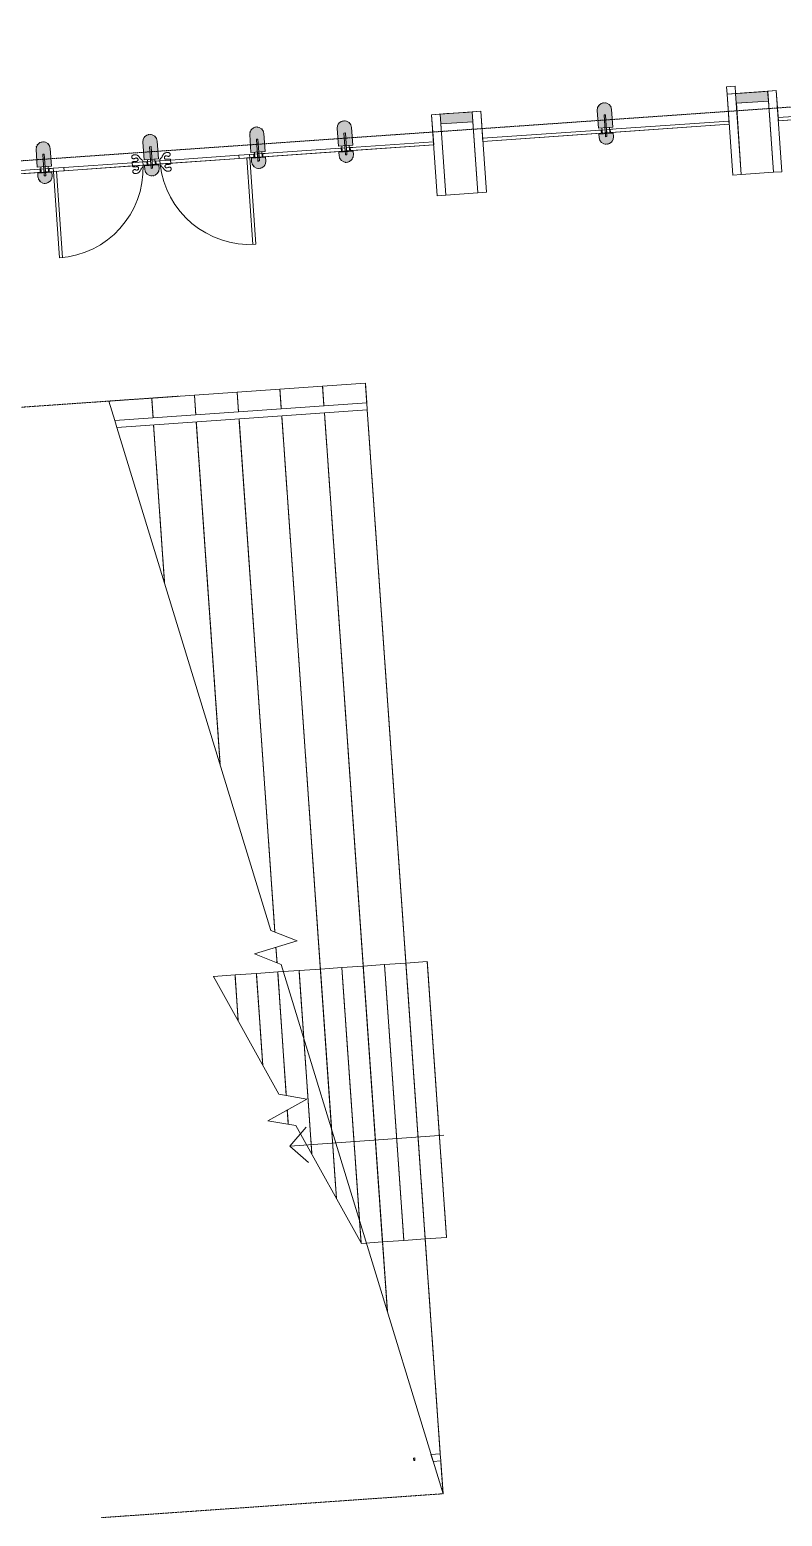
# Model space of a CAD drawing. Header units: millimetres. Extents: x 306 to 836129804, y -168137 to 818603917.
# Drawn here: x 833855310 to 833865851, y 817936898 to 817957728 of the extents above; entities that cross this region are included whole.
import ezdxf

# ---------------------------------------------------------------- set-up
doc = ezdxf.new("R2010")
doc.units = ezdxf.units.MM
doc.header["$LTSCALE"] = 3
doc.linetypes.add('HIDDEN', pattern=[0.375, 0.25, -0.125])
doc.linetypes.add('Overhead', pattern=[1.8, 1.2, -0.6])
for name, color, linetype, lineweight in [('A-010-M_LINE', 251, 'Continuous', 13), ('A-200-M_WALL_INT', 251, 'Continuous', 13), ('A-214-M_CURT_WALL', 251, 'Continuous', 13), ('A-215-M_CURT_PANEL', 251, 'Continuous', 13), ('A-242-M_STAIR', 251, 'Continuous', 13), ('A-242-MB_STAIR', 251, 'Continuous', 13), ('A-280-M_COLUMN', 251, 'Continuous', 13), ('A-325-M_DOOR', 251, 'Continuous', 13), ('A-340-M_RAILING', 251, 'Continuous', 13), ('A-810-M_ROOMS', 251, 'Continuous', 13), ('S-280-M_COLUMN', 253, 'Continuous', 9), ('Z-060-M_DETAIL', 253, 'Continuous', 5), ('Z-060-M_LINE_MEDIUM', 253, 'Continuous', 9)]:
    doc.layers.add(name, color=color, linetype=linetype, lineweight=lineweight)
doc.layers.add('UAJ-00XREF', color=7, linetype='Continuous')

# ---------------------------------------------------------------- blocks, each defined once
blk = doc.blocks.new('Railing - ARC_BALESTER-POST-39474233-0300')
at = {"layer": 'A-340-M_RAILING', "lineweight": 9}
for p, q in [((17.5, 7.5), (-17.5, 7.5)), ((-17.5, 7.5), (-17.5, -7.5)), ((17.5, -7.5), (17.5, 7.5)), ((-17.5, -7.5), (17.5, -7.5))]:
    blk.add_line(p, q, dxfattribs=at)
blk = doc.blocks.new('Railing - Railing-16395343-0300')
at = {"layer": 'A-340-M_RAILING'}
for p, q in [((58113, 14417), (58136, 14317)), ((58243, 14417), (58113, 14417)), ((58243, 14417), (58243, 14317)), ((58243, 14317), (58136, 14317))]:
    blk.add_line(p, q, dxfattribs=at)
at = {"extrusion": (0, 0, -1), "zscale": -1, "rotation": 89.9999999999998}
blk.add_blockref('Railing - ARC_BALESTER-POST-39474233-0300', (-57875, 14367), dxfattribs=at)
blk = doc.blocks.new('System Panel - ARC_Glazed-31925124-0300')
at = {"layer": 'A-215-M_CURT_PANEL', "lineweight": 9}
for p, q in [((604, 44), (-604, 44)), ((-604, 44), (-604, 0)), ((-604, 0), (604, 0)), ((604, 0), (604, 44))]:
    blk.add_line(p, q, dxfattribs=at)
blk = doc.blocks.new('System Panel - ARC_Glazed-40978194-0300')
at = {"layer": 'A-215-M_CURT_PANEL', "lineweight": 9}
for p, q in [((616, 44), (-606, 44)), ((-606, 44), (-606, 0)), ((-606, 0), (616, 0)), ((616, 0), (616, 44))]:
    blk.add_line(p, q, dxfattribs=at)
blk = doc.blocks.new('System Panel - ARC_Glazed-40497959-0300')
at = {"layer": 'A-215-M_CURT_PANEL', "lineweight": 9}
for p, q in [((386, 44), (-386, 44)), ((-386, 44), (-386, 0)), ((-386, 0), (386, 0)), ((386, 0), (386, 44))]:
    blk.add_line(p, q, dxfattribs=at)
blk = doc.blocks.new('DCW_01a - L_GF _LOBBY SINGLE DOOR_CERAMIC MULLION-40864555-0300')
at = {"layer": 'A-325-M_DOOR'}
for p, q in [((585, 1215), (585, 0)), ((630, 1215), (630, 0)), ((-480, -45), (-480, 0)), ((-480, 0), (480, 0)), ((480, 0), (-480, 0)), ((-480, 0), (-480, -45)), ((480, 0), (480, -45)), ((480, -45), (480, 0)), ((630, 0), (585, 0)), ((-630, 0), (-480, 0)), ((-480, -45), (-630, -45)), ((480, -45), (-480, -45)), ((-480, -45), (480, -45))]:
    blk.add_line(p, q, dxfattribs=at)
at = {"layer": 'A-325-M_DOOR', "lineweight": 9}
for p, q in [((-630, 0), (-740, 0)), ((-630, -45), (-630, 0)), ((630, 0), (480, 0)), ((630, -45), (630, 0)), ((740, 0), (630, 0)), ((630, 0), (630, -45)), ((-740, -45), (-630, -45)), ((-630, 0), (-630, -45)), ((480, -45), (630, -45)), ((630, -45), (740, -45))]:
    blk.add_line(p, q, dxfattribs=at)
at = {"layer": 'A-325-M_DOOR', "flags": 128}
for points in [[(-492, 102), (-499, 106), (-507, 108), (-515, 109), (-523, 109), (-531, 109), (-539, 107), (-547, 105), (-555, 102), (-562, 98), (-568, 93), (-574, 87), (-580, 81), (-584, 74), (-589, 67), (-593, 60), (-597, 53), (-602, 46), (-607, 40), (-613, 34), (-619, 29), (-626, 24), (-629, 16), (-630, 8), (-630, 0)], [(-542, 14), (-545, 15), (-548, 15), (-550, 16), (-553, 18), (-556, 19), (-558, 22), (-560, 24), (-562, 27), (-563, 30), (-564, 33), (-565, 35), (-565, 38), (-565, 41), (-564, 44), (-563, 47), (-562, 50), (-560, 52), (-558, 55), (-556, 57), (-553, 59), (-550, 60), (-547, 61), (-544, 62), (-542, 62)], [(-542, 62), (-534, 62), (-526, 59), (-518, 56)], [(-480, 0), (-480, 3), (-481, 6), (-482, 8), (-484, 10), (-487, 12), (-490, 13), (-493, 13), (-495, 13), (-498, 14), (-501, 14), (-504, 14), (-507, 14), (-510, 14), (-513, 14), (-516, 14), (-519, 14), (-522, 14), (-524, 14), (-527, 14), (-530, 14), (-533, 14), (-536, 14), (-539, 14), (-542, 14)], [(-518, 56), (-516, 55), (-512, 54), (-509, 53), (-506, 53), (-502, 54), (-499, 54), (-496, 55), (-493, 57), (-490, 59), (-487, 61), (-485, 64), (-484, 66), (-482, 69), (-481, 72), (-480, 75), (-480, 79), (-480, 82), (-481, 85), (-482, 89), (-483, 92), (-485, 95), (-487, 97), (-489, 100), (-492, 102)], [(-630, -45), (-630, -53), (-629, -61), (-626, -69), (-619, -74), (-613, -79), (-607, -85), (-602, -91), (-597, -98), (-593, -105), (-589, -112), (-584, -119), (-580, -126), (-574, -132), (-568, -138), (-562, -143), (-555, -147), (-547, -150), (-539, -152), (-531, -154), (-523, -154), (-515, -154), (-507, -153), (-499, -151), (-492, -146)], [(-542, -107), (-544, -107), (-547, -106), (-550, -105), (-553, -104), (-556, -102), (-558, -100), (-560, -97), (-562, -95), (-563, -92), (-564, -89), (-565, -86), (-565, -83), (-565, -80), (-564, -77), (-563, -75), (-562, -72), (-560, -69), (-558, -67), (-556, -64), (-553, -63), (-550, -61), (-548, -60), (-545, -59), (-542, -59)], [(-542, -59), (-539, -59), (-536, -59), (-533, -59), (-530, -59), (-527, -59), (-524, -59), (-522, -59), (-519, -59), (-516, -59), (-513, -59), (-510, -59), (-507, -59), (-504, -59), (-501, -59), (-498, -59), (-495, -58), (-493, -58), (-490, -58), (-487, -57), (-484, -55), (-482, -53), (-481, -51), (-480, -48), (-480, -45)], [(-518, -101), (-526, -104), (-534, -106), (-542, -107)], [(-492, -146), (-489, -145), (-487, -142), (-485, -140), (-483, -137), (-482, -134), (-481, -130), (-480, -127), (-480, -124), (-480, -120), (-481, -117), (-482, -114), (-484, -111), (-485, -109), (-487, -106), (-490, -104), (-493, -102), (-496, -100), (-499, -99), (-502, -98), (-506, -98), (-509, -98), (-512, -99), (-516, -100), (-518, -101)]]:
    blk.add_lwpolyline(points, dxfattribs=at)
at = {"layer": 'A-325-M_DOOR'}
blk.add_arc((630, -45), 1260, 89.9802, 177.9562, dxfattribs=at)
blk = doc.blocks.new('DCW_01a - L_GF _LOBBY SINGLE DOOR_CERAMIC MULLION-40864556-0300')
at = {"layer": 'A-325-M_DOOR', "lineweight": 9}
for p, q in [((-740, 45), (-630, 45)), ((-630, 0), (-740, 0)), ((-630, 0), (-630, 45)), ((-630, 45), (-630, 0)), ((480, 45), (630, 45)), ((630, 0), (480, 0)), ((630, 45), (630, 0)), ((630, 45), (740, 45)), ((630, 0), (630, 45)), ((740, 0), (630, 0))]:
    blk.add_line(p, q, dxfattribs=at)
at = {"layer": 'A-325-M_DOOR'}
for p, q in [((-630, 45), (-480, 45)), ((-480, 0), (-630, 0)), ((480, 45), (-480, 45)), ((-480, 45), (-480, 0)), ((480, 45), (-480, 45)), ((-480, 45), (-480, 0)), ((-480, 0), (480, 0)), ((-480, 0), (480, 0)), ((480, 0), (480, 45)), ((480, 0), (480, 45)), ((630, 0), (585, 0)), ((585, -1215), (585, 0)), ((630, -1215), (630, 0))]:
    blk.add_line(p, q, dxfattribs=at)
at = {"layer": 'A-325-M_DOOR', "flags": 128}
for points in [[(-492, 146), (-499, 151), (-507, 153), (-515, 154), (-523, 154), (-531, 154), (-539, 152), (-547, 150), (-555, 147), (-562, 143), (-568, 138), (-574, 132), (-580, 126), (-584, 119), (-589, 112), (-593, 105), (-597, 98), (-602, 91), (-607, 85), (-613, 79), (-619, 74), (-626, 69), (-629, 61), (-630, 53), (-630, 45)], [(-630, 0), (-630, -8), (-629, -16), (-626, -24), (-619, -29), (-613, -34), (-607, -40), (-602, -46), (-597, -53), (-593, -60), (-589, -67), (-584, -74), (-580, -81), (-574, -87), (-568, -93), (-562, -98), (-555, -102), (-547, -105), (-539, -107), (-531, -109), (-523, -109), (-515, -109), (-507, -108), (-499, -106), (-492, -102)], [(-542, 59), (-545, 59), (-548, 60), (-550, 61), (-553, 63), (-556, 64), (-558, 67), (-560, 69), (-562, 72), (-563, 75), (-564, 77), (-565, 80), (-565, 83), (-565, 86), (-564, 89), (-563, 92), (-562, 95), (-560, 97), (-558, 100), (-556, 102), (-553, 104), (-550, 105), (-547, 106), (-544, 107), (-542, 107)], [(-542, 107), (-534, 106), (-526, 104), (-518, 101)], [(-480, 45), (-480, 48), (-481, 51), (-482, 53), (-484, 55), (-487, 57), (-490, 58), (-493, 58), (-495, 58), (-498, 59), (-501, 59), (-504, 59), (-507, 59), (-510, 59), (-513, 59), (-516, 59), (-519, 59), (-522, 59), (-524, 59), (-527, 59), (-530, 59), (-533, 59), (-536, 59), (-539, 59), (-542, 59)], [(-542, -14), (-539, -14), (-536, -14), (-533, -14), (-530, -14), (-527, -14), (-524, -14), (-522, -14), (-519, -14), (-516, -14), (-513, -14), (-510, -14), (-507, -14), (-504, -14), (-501, -14), (-498, -14), (-495, -13), (-493, -13), (-490, -13), (-487, -12), (-484, -10), (-482, -8), (-481, -6), (-480, -3), (-480, 0)], [(-518, 101), (-516, 100), (-512, 99), (-509, 98), (-506, 98), (-502, 98), (-499, 99), (-496, 100), (-493, 102), (-490, 104), (-487, 106), (-485, 109), (-484, 111), (-482, 114), (-481, 117), (-480, 120), (-480, 124), (-480, 127), (-481, 130), (-482, 134), (-483, 137), (-485, 140), (-487, 142), (-489, 145), (-492, 146)], [(-542, -62), (-544, -62), (-547, -61), (-550, -60), (-553, -59), (-556, -57), (-558, -55), (-560, -52), (-562, -50), (-563, -47), (-564, -44), (-565, -41), (-565, -38), (-565, -35), (-564, -33), (-563, -30), (-562, -27), (-560, -24), (-558, -22), (-556, -19), (-553, -18), (-550, -16), (-548, -15), (-545, -15), (-542, -14)], [(-518, -56), (-526, -59), (-534, -62), (-542, -62)], [(-492, -102), (-489, -100), (-487, -97), (-485, -95), (-483, -92), (-482, -89), (-481, -85), (-480, -82), (-480, -79), (-480, -75), (-481, -72), (-482, -69), (-484, -66), (-485, -64), (-487, -61), (-490, -59), (-493, -57), (-496, -55), (-499, -54), (-502, -54), (-506, -53), (-509, -53), (-512, -54), (-516, -55), (-518, -56)]]:
    blk.add_lwpolyline(points, dxfattribs=at)
at = {"layer": 'A-325-M_DOOR'}
blk.add_arc((630, 45), 1260, 182.0438, 270.0198, dxfattribs=at)
blk = doc.blocks.new('Circular Mullion - ARC_CW_CERAMIC MULLION-30650210-0300')
at = {"layer": 'Z-060-M_LINE_MEDIUM', "lineweight": 18}
h = blk.add_hatch(color=256, dxfattribs=at)
h.paths.add_polyline_path([(0, 160), (28, 156), (50, 147), (76, 124), (87, 110), (97, 86), (100, 46), (100, 10), (-100, 10), (-100, 60), (-93, 94), (-87, 110), (-71, 131), (-50, 147), (-17, 158), (-10, 159)], flags=0)
h.paths.add_polyline_path([(-17, -73), (100, -73), (100, -323), (93, -358), (87, -373), (71, -394), (45, -412), (21, -421), (0, -423), (-26, -420), (-50, -410), (-76, -388), (-87, -373), (-97, -349), (-100, -323), (-100, -73), (-46, -73)], flags=0)
at = {"layer": 'Z-060-M_DETAIL', "lineweight": 18}
for p, q in [((-100, 60), (-100, 10)), ((-100, 10), (100, 10)), ((100, 10), (100, 60)), ((100, -73), (-100, -73)), ((-100, -73), (-100, -323)), ((100, -323), (100, -73))]:
    blk.add_line(p, q, dxfattribs=at)
for centre, start, end in [((0, 60), 0, 180), ((0, -323), 180, 360)]:
    blk.add_arc(centre, 100, start, end, dxfattribs=at)
at = {"layer": 'Z-060-M_LINE_MEDIUM'}
for p, q in [((-63, 0), (-100, 0)), ((-63, -44), (-63, 0)), ((-52, 10), (-52, -73)), ((-10, 53), (-10, -252)), ((10, 53), (-10, 53)), ((10, -252), (10, 53)), ((52, 10), (52, -73)), ((63, 0), (100, 0)), ((63, -44), (63, 0)), ((-63, -44), (-100, -44)), ((63, -44), (100, -44)), ((-10, -252), (10, -252))]:
    blk.add_line(p, q, dxfattribs=at)
blk = doc.blocks.new('Circular Mullion - CERAMIC_MULLIONS-V11-0300')
at = {"layer": 'Z-060-M_DETAIL'}
h = blk.add_hatch(dxfattribs=at)
h.set_pattern_fill('FP_2', color=256, style=0, pattern_type=2)
h.set_pattern_definition([(310, (-53969.4, 32721.2), (-378.663, -1413.188), [152.4, -1676.4]), (5, (-53969.4, 32721.2), (-543.072, 1456.275), [121.92, -1341.12]), (259.549, (-53848, 32731.8), (-1597.993, -889.342), [129.52, -1424.72]), (313.816, (-53969.4, 32314.8), (-425.66, -2152.884), [228.6, -2514.6]), (263.364, (-53788.7, 32342.8), (-2302.92, -1490.54), [194.28, -2137.08]), (8.816, (-53969.4, 32314.8), (1210.45, 2461.7), [182.88, -2011.68]), (339, (-53766.2, 32416.4), (353.941, -1419.581), [152.4, -1676.4]), (34, (-53766.2, 32416.4), (-1180.998, 1010.4), [121.92, -1341.12]), (288.549, (-53665.2, 32484.5), (-966.475, -1552.558), [129.52, -1424.72]), (322.5, (-53969.44, 32721.17), (659.7864, 151.208), [67.056, -1257.808, 67.056, -2640.584]), (322.5, (-53969.44, 32721.17), (659.7864, 151.208), [-1391.92, -1294.384, 67.056, -1279.144]), (352.5, (-53969.44, 32721.2), (723.772, 635.782), [67.056, -709.168, 67.056, -1740.408]), (352.5, (-53969.44, 32721.2), (723.772, 635.782), [-843.28, -1227.328, 67.056, -446.024]), (32.5, (-54422.6, 32721.2), (499.963, 963.728), [67.056, -440.944, 67.056, -3621.024]), (32.5, (-54422.6, 32721.2), (499.963, 963.728), [-575.056, -1517.904, 67.056, -2036.064]), (42.5, (-54625.8, 32721.2), (-99.357, 1198.254), [67.056, -593.344, 67.056, -985.52, -1493.52]), (42.5, (-54625.8, 32721.2), (-99.357, 1198.254), [-1712.976, 67.056, -1426.464])])
h.paths.add_polyline_path([(10, 10), (10, -73), (-10, -73), (-10, 10), (3, 10)], flags=0)
at = {"layer": 'A-214-M_CURT_WALL', "lineweight": 9}
for p, q in [((-10, -73), (-10, 10)), ((10, 10), (10, -73))]:
    blk.add_line(p, q, dxfattribs=at)
for centre, start, end in [((0, 60), 156.6454, 162.023), ((0, 60), 137.977, 143.3546), ((0, 60), 96.6454, 102.023), ((0, 60), 77.977, 83.3546), ((0, 60), 36.6454, 42.023), ((0, 60), 17.977, 23.3546), ((0, -323), 197.977, 203.3546), ((0, -323), 216.6454, 222.023), ((0, -323), 317.977, 323.3546), ((0, -323), 336.6454, 342.023), ((0, -323), 257.977, 263.3546), ((0, -323), 276.6454, 282.023)]:
    blk.add_arc(centre, 100, start, end, dxfattribs=at)
blk = doc.blocks.new('Circular Mullion - CERAMIC_MULLIONS-V12-0300')
at = {"layer": 'Z-060-M_DETAIL'}
h = blk.add_hatch(dxfattribs=at)
h.set_pattern_fill('FP_3', color=256, style=0, pattern_type=2)
h.set_pattern_definition([(310, (-55469.4, 32721.2), (-378.663, -1413.188), [152.4, -1676.4]), (5, (-55469.4, 32721.2), (-543.072, 1456.275), [121.92, -1341.12]), (259.549, (-55348, 32731.8), (-1597.993, -889.342), [129.52, -1424.72]), (313.816, (-55469.4, 32314.8), (-425.657, -2152.884), [228.6, -2514.6]), (263.364, (-55288.7, 32342.8), (-2302.92, -1490.54), [194.28, -2137.08]), (8.816, (-55469.4, 32314.8), (1210.45, 2461.7), [182.88, -2011.68]), (339, (-55266.2, 32416.4), (353.941, -1419.581), [152.4, -1676.4]), (34, (-55266.2, 32416.4), (-1180.998, 1010.4), [121.92, -1341.12]), (288.549, (-55165.2, 32484.5), (-966.475, -1552.558), [129.52, -1424.72]), (322.5, (-55469.44, 32721.17), (659.7864, 151.208), [67.056, -1257.808, 67.056, -2640.584]), (322.5, (-55469.44, 32721.17), (659.7864, 151.208), [-1391.92, -1294.384, 67.056, -1279.144]), (352.5, (-55469.44, 32721.2), (723.772, 635.782), [67.056, -709.168, 67.056, -1740.408]), (352.5, (-55469.44, 32721.2), (723.772, 635.782), [-843.28, -1227.328, 67.056, -446.024]), (32.5, (-55922.6, 32721.2), (499.963, 963.728), [67.056, -440.944, 67.056, -3621.024]), (32.5, (-55922.6, 32721.2), (499.963, 963.728), [-575.056, -1517.904, 67.056, -2036.064]), (42.5, (-56125.8, 32721.2), (-99.357, 1198.254), [67.056, -593.344, 67.056, -985.52, -1493.52]), (42.5, (-56125.8, 32721.2), (-99.357, 1198.254), [-1712.976, 67.056, -1426.464])])
h.paths.add_polyline_path([(3, 10), (10, 10), (10, -73), (-10, -72), (-10, 10)], flags=0)
at = {"layer": 'A-214-M_CURT_WALL', "lineweight": 9}
for p, q in [((-10, -73), (-10, 10)), ((10, 10), (10, -73))]:
    blk.add_line(p, q, dxfattribs=at)
for centre, start, end in [((0, 60), 156.6454, 162.023), ((0, 60), 137.977, 143.3546), ((0, 60), 96.6454, 102.023), ((0, 60), 77.977, 83.3546), ((0, 60), 36.6454, 42.023), ((0, 60), 17.977, 23.3546), ((0, -323), 197.977, 203.3546), ((0, -323), 216.6454, 222.023), ((0, -323), 317.977, 323.3546), ((0, -323), 336.6454, 342.023), ((0, -323), 257.977, 263.3546), ((0, -323), 276.6454, 282.023)]:
    blk.add_arc(centre, 100, start, end, dxfattribs=at)
blk = doc.blocks.new('Circular Mullion - CERAMIC_MULLIONS-V13-0300')
at = {"layer": 'Z-060-M_DETAIL'}
h = blk.add_hatch(dxfattribs=at)
h.set_pattern_fill('FP_4', color=256, style=0, pattern_type=2)
h.set_pattern_definition([(310, (-56969.4, 32721.2), (-378.663, -1413.188), [152.4, -1676.4]), (5, (-56969.4, 32721.2), (-543.072, 1456.275), [121.92, -1341.12]), (259.549, (-56848, 32731.8), (-1597.993, -889.342), [129.52, -1424.72]), (313.816, (-56969.4, 32314.8), (-425.657, -2152.884), [228.6, -2514.6]), (263.364, (-56788.7, 32342.8), (-2302.92, -1490.54), [194.28, -2137.08]), (8.816, (-56969.4, 32314.8), (1210.45, 2461.7), [182.88, -2011.68]), (339, (-56766.2, 32416.4), (353.941, -1419.581), [152.4, -1676.4]), (34, (-56766.2, 32416.4), (-1180.998, 1010.4), [121.92, -1341.12]), (288.549, (-56665.2, 32484.5), (-966.475, -1552.558), [129.52, -1424.72]), (322.5, (-56969.44, 32721.17), (659.7864, 151.208), [67.056, -1257.808, 67.056, -2640.584]), (322.5, (-56969.44, 32721.17), (659.7864, 151.208), [-1391.92, -1294.384, 67.056, -1279.144]), (352.5, (-56969.44, 32721.2), (723.772, 635.782), [67.056, -709.168, 67.056, -1740.408]), (352.5, (-56969.44, 32721.2), (723.772, 635.782), [-843.28, -1227.328, 67.056, -446.024]), (32.5, (-57422.6, 32721.2), (499.963, 963.728), [67.056, -440.944, 67.056, -3621.024]), (32.5, (-57422.6, 32721.2), (499.963, 963.728), [-575.056, -1517.904, 67.056, -2036.064]), (42.5, (-57625.8, 32721.2), (-99.357, 1198.254), [67.056, -593.344, 67.056, -985.52, -1493.52]), (42.5, (-57625.8, 32721.2), (-99.357, 1198.254), [-1712.976, 67.056, -1426.464])])
h.paths.add_polyline_path([(-10, 10), (10, 10), (10, -73), (-10, -73), (-10, 0)], flags=0)
at = {"layer": 'A-214-M_CURT_WALL', "lineweight": 9}
for p, q in [((-10, -73), (-10, 10)), ((10, 10), (10, -73))]:
    blk.add_line(p, q, dxfattribs=at)
for centre, start, end in [((0, 60), 156.6454, 162.023), ((0, 60), 137.977, 143.3546), ((0, 60), 96.6454, 102.023), ((0, 60), 77.977, 83.3546), ((0, 60), 36.6454, 42.023), ((0, 60), 17.977, 23.3546), ((0, -323), 197.977, 203.3546), ((0, -323), 216.6454, 222.023), ((0, -323), 317.977, 323.3546), ((0, -323), 336.6454, 342.023), ((0, -323), 257.977, 263.3546), ((0, -323), 276.6454, 282.023)]:
    blk.add_arc(centre, 100, start, end, dxfattribs=at)
blk = doc.blocks.new('Circular Mullion - CERAMIC_MULLIONS-V14-0300')
at = {"layer": 'Z-060-M_DETAIL'}
h = blk.add_hatch(dxfattribs=at)
h.set_pattern_fill('FP_5', color=256, style=0, pattern_type=2)
h.set_pattern_definition([(310, (-58198.2, 32721.2), (-378.663, -1413.188), [152.4, -1676.4]), (5, (-58198.2, 32721.2), (-543.072, 1456.275), [121.92, -1341.12]), (259.549, (-58076.8, 32731.8), (-1597.993, -889.342), [129.52, -1424.72]), (313.816, (-58198.2, 32314.8), (-425.657, -2152.884), [228.6, -2514.6]), (263.364, (-58017.5, 32342.8), (-2302.92, -1490.54), [194.28, -2137.08]), (8.816, (-58198.2, 32314.8), (1210.45, 2461.7), [182.88, -2011.68]), (339, (-57995, 32416.4), (353.941, -1419.581), [152.4, -1676.4]), (34, (-57995, 32416.4), (-1180.998, 1010.4), [121.92, -1341.12]), (288.549, (-57894, 32484.5), (-966.475, -1552.558), [129.52, -1424.72]), (322.5, (-58198.2, 32721.17), (659.7864, 151.208), [67.056, -1257.808, 67.056, -2640.584]), (322.5, (-58198.2, 32721.17), (659.7864, 151.208), [-1391.92, -1294.384, 67.056, -1279.144]), (352.5, (-58198.2, 32721.2), (723.772, 635.782), [67.056, -709.168, 67.056, -1740.408]), (352.5, (-58198.2, 32721.2), (723.772, 635.782), [-843.28, -1227.328, 67.056, -446.024]), (32.5, (-58651.36, 32721.2), (499.963, 963.728), [67.056, -440.944, 67.056, -3621.024]), (32.5, (-58651.36, 32721.2), (499.963, 963.728), [-575.056, -1517.904, 67.056, -2036.064]), (42.5, (-58854.6, 32721.2), (-99.357, 1198.254), [67.056, -593.344, 67.056, -985.52, -1493.52]), (42.5, (-58854.6, 32721.2), (-99.357, 1198.254), [-1712.976, 67.056, -1426.464])])
h.paths.add_polyline_path([(10, 10), (10, -73), (-10, -73), (-10, 10), (3, 10)], flags=0)
at = {"layer": 'A-214-M_CURT_WALL', "lineweight": 9}
for p, q in [((-10, -73), (-10, 10)), ((10, 10), (10, -73))]:
    blk.add_line(p, q, dxfattribs=at)
for centre, start, end in [((0, 60), 156.6454, 162.023), ((0, 60), 137.977, 143.3546), ((0, 60), 96.6454, 102.023), ((0, 60), 77.977, 83.3546), ((0, 60), 36.6454, 42.023), ((0, 60), 17.977, 23.3546), ((0, -323), 197.977, 203.3546), ((0, -323), 216.6454, 222.023), ((0, -323), 317.977, 323.3546), ((0, -323), 336.6454, 342.023), ((0, -323), 257.977, 263.3546), ((0, -323), 276.6454, 282.023)]:
    blk.add_arc(centre, 100, start, end, dxfattribs=at)
blk = doc.blocks.new('Railing - Railing-22646130-0300')
at = {"layer": 'A-340-M_RAILING'}
for p, q in [((54706, 29180), (54729, 29080)), ((58243, 29180), (54706, 29180)), ((58243, 29180), (58243, 29080)), ((58243, 29080), (54729, 29080))]:
    blk.add_line(p, q, dxfattribs=at)
blk = doc.blocks.new('System Panel - ARC_Glazed-31925142-0300')
at = {"layer": 'A-215-M_CURT_PANEL', "lineweight": 9}
for p, q in [((486, 44), (-496, 44)), ((-496, 44), (-496, 0)), ((-496, 0), (486, 0)), ((486, 0), (486, 44))]:
    blk.add_line(p, q, dxfattribs=at)
blk = doc.blocks.new('System Panel - ARC_Glazed-33064701-0300')
at = {"layer": 'A-215-M_CURT_PANEL', "lineweight": 9}
for p, q in [((855, 44), (-865, 44)), ((-865, 44), (-865, 0)), ((-865, 0), (855, 0)), ((855, 0), (855, 44))]:
    blk.add_line(p, q, dxfattribs=at)
blk = doc.blocks.new('System Panel - ARC_Glazed-33064702-0300')
at = {"layer": 'A-215-M_CURT_PANEL', "lineweight": 9}
for p, q in [((860, 44), (-860, 44)), ((-860, 44), (-860, 0)), ((-860, 0), (860, 0)), ((860, 0), (860, 44))]:
    blk.add_line(p, q, dxfattribs=at)
blk = doc.blocks.new('Circular Mullion - CERAMIC_MULLIONS-V286-0300')
at = {"layer": 'Z-060-M_DETAIL'}
h = blk.add_hatch(dxfattribs=at)
h.set_pattern_fill('FP_128', color=256, style=0, pattern_type=2)
h.set_pattern_definition([(310, (-61850.4, 32721.2), (-378.663, -1413.188), [152.4, -1676.4]), (5, (-61850.4, 32721.2), (-543.072, 1456.275), [121.92, -1341.12]), (259.549, (-61728.9, 32731.8), (-1597.993, -889.342), [129.52, -1424.72]), (313.816, (-61850.4, 32314.8), (-425.657, -2152.884), [228.6, -2514.6]), (263.364, (-61669.7, 32342.8), (-2302.92, -1490.54), [194.28, -2137.08]), (8.816, (-61850.4, 32314.8), (1210.45, 2461.7), [182.88, -2011.68]), (339, (-61647.2, 32416.4), (353.941, -1419.581), [152.4, -1676.4]), (34, (-61647.2, 32416.4), (-1180.998, 1010.4), [121.92, -1341.12]), (288.549, (-61546.1, 32484.5), (-966.475, -1552.558), [129.52, -1424.72]), (322.5, (-61850.4, 32721.17), (659.7864, 151.208), [67.056, -1257.808, 67.056, -2640.584]), (322.5, (-61850.4, 32721.17), (659.7864, 151.208), [-1391.92, -1294.384, 67.056, -1279.144]), (352.5, (-61850.4, 32721.2), (723.772, 635.782), [67.056, -709.168, 67.056, -1740.408]), (352.5, (-61850.4, 32721.2), (723.772, 635.782), [-843.28, -1227.328, 67.056, -446.024]), (32.5, (-62303.5, 32721.2), (499.963, 963.728), [67.056, -440.944, 67.056, -3621.024]), (32.5, (-62303.5, 32721.2), (499.963, 963.728), [-575.056, -1517.904, 67.056, -2036.064]), (42.5, (-62506.7, 32721.2), (-99.357, 1198.254), [67.056, -593.344, 67.056, -985.52, -1493.52]), (42.5, (-62506.7, 32721.2), (-99.357, 1198.254), [-1712.976, 67.056, -1426.464])])
h.paths.add_polyline_path([(3, 10), (10, 10), (10, -73), (-10, -73), (-10, 10)], flags=0)
at = {"layer": 'A-214-M_CURT_WALL', "lineweight": 9}
for p, q in [((-10, -73), (-10, 10)), ((10, 10), (10, -73))]:
    blk.add_line(p, q, dxfattribs=at)
for centre, start, end in [((0, 60), 156.6454, 162.023), ((0, 60), 137.977, 143.3546), ((0, 60), 96.6454, 102.023), ((0, 60), 77.977, 83.3546), ((0, 60), 36.6454, 42.023), ((0, 60), 17.977, 23.3546), ((0, -323), 197.977, 203.3546), ((0, -323), 216.6454, 222.023), ((0, -323), 317.977, 323.3546), ((0, -323), 336.6454, 342.023), ((0, -323), 257.977, 263.3546), ((0, -323), 276.6454, 282.023)]:
    blk.add_arc(centre, 100, start, end, dxfattribs=at)
blk = doc.blocks.new('Non-Structural Concrete Column - Non-Structural Concrete Column-32873068-0300')
at = {"layer": 'A-280-M_COLUMN'}
h = blk.add_hatch(color=10, dxfattribs=at)
h.paths.add_polyline_path([(60000, 33006), (60000, 33145), (59550, 33145), (59550, 33006)], flags=0)
h.paths.add_polyline_path([(64150, 33006), (64150, 33145), (63700, 33145), (63700, 33006), (64090, 33006)], flags=0)
at = {"layer": 'A-280-M_COLUMN', "lineweight": 9}
for p, q in [((60000, 33145), (59550, 33145)), ((59550, 33145), (59550, 33006)), ((60000, 33006), (60000, 33145)), ((64150, 33145), (63700, 33145)), ((63700, 33145), (63700, 33006)), ((64150, 33006), (64150, 33145)), ((59550, 33006), (60000, 33006)), ((63700, 33006), (64150, 33006))]:
    blk.add_line(p, q, dxfattribs=at)
blk = doc.blocks.new('3A35X-MAGP-P-MP-00')
at = {"layer": 'A-010-M_LINE', "linetype": 'HIDDEN'}
blk.add_line((834430836, 817955604), (834450948, 817957010), dxfattribs=at)
at = {"layer": 'A-010-M_LINE'}
for p, q in [((834444944, 817956936), (834444824, 817956928)), ((834444824, 817956928), (834444831, 817956827)), ((834444951, 817956835), (834444944, 817956936)), ((834438934, 817942349), (834438704, 817942085)), ((834440861, 817942236), (834438704, 817942085)), ((834438969, 817941855), (834438704, 817942085))]:
    blk.add_line(p, q, dxfattribs=at)
at = {"layer": 'A-010-M_LINE', "linetype": 'Overhead'}
for p, q in [((834437158, 817952593), (834422165, 817951544)), ((834440852, 817937213), (834436063, 817936878))]:
    blk.add_line(p, q, dxfattribs=at)
at = {"layer": 'A-200-M_WALL_INT'}
for p, q in [((834444951, 817956835), (834444831, 817956827)), ((834444831, 817956827), (834444911, 817955691)), ((834445030, 817955699), (834444951, 817956835)), ((834445520, 817956875), (834445400, 817956866)), ((834445400, 817956866), (834445479, 817955731)), ((834445599, 817955739), (834445520, 817956875)), ((834440811, 817956546), (834440691, 817956537)), ((834440691, 817956537), (834440771, 817955401)), ((834440891, 817955410), (834440811, 817956546)), ((834441380, 817956585), (834441260, 817956577)), ((834441260, 817956577), (834441339, 817955441)), ((834441459, 817955450), (834441380, 817956585)), ((834444911, 817955691), (834445030, 817955699)), ((834445479, 817955731), (834445599, 817955739)), ((834441339, 817955441), (834441459, 817955450)), ((834440771, 817955401), (834440891, 817955410))]:
    blk.add_line(p, q, dxfattribs=at)
at = {"layer": 'A-242-M_STAIR'}
for p, q in [((834439165, 817952733), (834438567, 817952691)), ((834439764, 817952775), (834439165, 817952733)), ((834439184, 817952458), (834439165, 817952733)), ((834439783, 817952499), (834439764, 817952775)), ((834436771, 817952566), (834436172, 817952524)), ((834437370, 817952607), (834436771, 817952566)), ((834436790, 817952290), (834436771, 817952566)), ((834437968, 817952649), (834437370, 817952607)), ((834437389, 817952332), (834437370, 817952607)), ((834438567, 817952691), (834437968, 817952649)), ((834437987, 817952374), (834437968, 817952649)), ((834438586, 817952416), (834438567, 817952691)), ((834439292, 817942316), (834438593, 817952316)), ((834440072, 817939765), (834439191, 817952358)), ((834440813, 817937773), (834439790, 817952400)), ((834436952, 817949972), (834436797, 817952190)), ((834437732, 817947420), (834437396, 817952232)), ((834438497, 817945084), (834437994, 817952274)), ((834438527, 817944652), (834438512, 817944868)), ((834439733, 817944608), (834439434, 817944587)), ((834440032, 817944629), (834439733, 817944608)), ((834440003, 817940743), (834439733, 817944608)), ((834440332, 817944650), (834440032, 817944629)), ((834440303, 817940764), (834440032, 817944629)), ((834440631, 817944671), (834440332, 817944650)), ((834440602, 817940785), (834440332, 817944650)), ((834440901, 817940806), (834440631, 817944671)), ((834437638, 817944462), (834437635, 817944462)), ((834437938, 817944483), (834437638, 817944462)), ((834437639, 817944454), (834437638, 817944462)), ((834438237, 817944504), (834437938, 817944483)), ((834437983, 817943834), (834437938, 817944483)), ((834438536, 817944525), (834438237, 817944504)), ((834438327, 817943213), (834438237, 817944504)), ((834438835, 817944546), (834438536, 817944525)), ((834438657, 817942792), (834438536, 817944525)), ((834439135, 817944566), (834438835, 817944546)), ((834439015, 817941971), (834438835, 817944546)), ((834439434, 817944587), (834439135, 817944566)), ((834439359, 817941350), (834439135, 817944566)), ((834439704, 817940729), (834439434, 817944587)), ((834438685, 817942391), (834438671, 817942592)), ((834440003, 817940743), (834439708, 817940722)), ((834440303, 817940764), (834440003, 817940743)), ((834440602, 817940785), (834440303, 817940764)), ((834440901, 817940806), (834440602, 817940785)), ((834440852, 817937213), (834440819, 817937673))]:
    blk.add_line(p, q, dxfattribs=at)
at = {"layer": 'A-242-M_STAIR', "linetype": 'Overhead'}
for p, q in [((834439184, 817952458), (834439165, 817952733)), ((834439783, 817952499), (834439764, 817952775)), ((834436790, 817952290), (834436771, 817952566)), ((834437389, 817952332), (834437370, 817952607)), ((834437987, 817952374), (834437968, 817952649)), ((834438586, 817952416), (834438567, 817952691)), ((834439292, 817942316), (834438593, 817952316)), ((834440072, 817939765), (834439191, 817952358)), ((834440813, 817937773), (834439790, 817952400)), ((834436952, 817949972), (834436797, 817952190)), ((834437732, 817947420), (834437396, 817952232)), ((834438497, 817945084), (834437994, 817952274)), ((834438527, 817944652), (834438512, 817944868)), ((834440003, 817940743), (834439733, 817944608)), ((834440303, 817940764), (834440032, 817944629)), ((834440602, 817940785), (834440332, 817944650)), ((834440901, 817940806), (834440631, 817944671)), ((834437639, 817944454), (834437638, 817944462)), ((834437983, 817943834), (834437938, 817944483)), ((834438327, 817943213), (834438237, 817944504)), ((834438657, 817942792), (834438536, 817944525)), ((834439015, 817941971), (834438835, 817944546)), ((834439359, 817941350), (834439135, 817944566)), ((834439704, 817940729), (834439434, 817944587)), ((834438685, 817942391), (834438671, 817942592)), ((834440852, 817937213), (834440819, 817937673))]:
    blk.add_line(p, q, dxfattribs=at)
at = {"layer": 'A-242-MB_STAIR'}
for p, q in [((834436172, 817952524), (834436255, 817952253)), ((834436285, 817952155), (834438439, 817945107)), ((834438439, 817945107), (834438811, 817944960)), ((834438811, 817944960), (834438213, 817944777)), ((834438213, 817944777), (834438585, 817944629)), ((834438585, 817944629), (834440852, 817937213)), ((834437635, 817944462), (834438550, 817942811)), ((834438945, 817942743), (834438398, 817942440)), ((834438550, 817942811), (834438945, 817942743)), ((834438398, 817942440), (834438792, 817942373)), ((834438792, 817942373), (834439708, 817940722))]:
    blk.add_line(p, q, dxfattribs=at)
at = {"layer": 'A-810-M_ROOMS', "flags": 128}
blk.add_lwpolyline([(834429849, 817959651), (834430072, 817956459), (834430995, 817956524), (834431146, 817956393), (834431197, 817955657), (834431262, 817955661), (834431277, 817955454), (834440721, 817956115), (834440691, 817956537), (834440904, 817956552), (834441167, 817956570), (834441380, 817956585), (834441409, 817956163), (834444861, 817956404), (834444831, 817956827), (834445044, 817956841), (834445307, 817956860), (834445520, 817956875), (834445549, 817956452), (834450666, 817956810)], dxfattribs=at)
at = {"layer": 'S-280-M_COLUMN', "lineweight": 13}
for p, q in [((834445410, 817956728), (834444961, 817956697)), ((834444961, 817956697), (834445030, 817955699)), ((834445479, 817955731), (834445410, 817956728)), ((834441270, 817956439), (834440821, 817956407)), ((834440821, 817956407), (834440891, 817955410)), ((834441339, 817955441), (834441270, 817956439)), ((834445030, 817955699), (834445479, 817955731)), ((834440891, 817955410), (834441339, 817955441))]:
    blk.add_line(p, q, dxfattribs=at)
at = {"layer": 'A-214-M_CURT_WALL', "lineweight": 18, "extrusion": (0, 0, -1), "rotation": 176.0010914742286}
for p in [(-834443135, 817956283), (-834436770, 817955838), (-834438266, 817955943), (-834439492, 817956029), (-834435273, 817955734)]:
    blk.add_blockref('Circular Mullion - ARC_CW_CERAMIC MULLION-30650210-0300', p, dxfattribs=at)
at = {"layer": 'A-215-M_CURT_PANEL', "rotation": 3.998908525771384}
for name, p in [('System Panel - ARC_Glazed-31925142-0300', (834446044, 817956487)), ('System Panel - ARC_Glazed-33064701-0300', (834442272, 817956223)), ('System Panel - ARC_Glazed-33064702-0300', (834444003, 817956344)), ('System Panel - ARC_Glazed-31925124-0300', (834438879, 817955986)), ('System Panel - ARC_Glazed-40978194-0300', (834440106, 817956072)), ('System Panel - ARC_Glazed-40497959-0300', (834434878, 817955706))]:
    blk.add_blockref(name, p, dxfattribs=at)
at = {"layer": 'A-280-M_COLUMN', "rotation": 3.998908525771384}
blk.add_blockref('Non-Structural Concrete Column - Non-Structural Concrete Column-32873068-0300', (834383717, 817919329), dxfattribs=at)
at = {"layer": 'A-325-M_DOOR'}
for name, p, rotation in [('DCW_01a - L_GF _LOBBY SINGLE DOOR_CERAMIC MULLION-40864556-0300', (834437518, 817955891), 3.998908525771384), ('DCW_01a - L_GF _LOBBY SINGLE DOOR_CERAMIC MULLION-40864555-0300', (834436022, 817955786), 183.9989085257713)]:
    blk.add_blockref(name, p, dxfattribs=dict(at, rotation=rotation))
at = {"layer": 'A-340-M_RAILING', "rotation": 3.998908525771384}
for name in ['Railing - Railing-22646130-0300', 'Railing - Railing-16395343-0300']:
    blk.add_blockref(name, (834383717, 817919329), dxfattribs=at)
at = {"layer": 'Z-060-M_DETAIL', "extrusion": (0, 0, -1), "rotation": 176.0010914742286}
for name, p in [('Circular Mullion - CERAMIC_MULLIONS-V286-0300', (-834443135, 817956283)), ('Circular Mullion - CERAMIC_MULLIONS-V12-0300', (-834436770, 817955838)), ('Circular Mullion - CERAMIC_MULLIONS-V13-0300', (-834438266, 817955943)), ('Circular Mullion - CERAMIC_MULLIONS-V14-0300', (-834439492, 817956029)), ('Circular Mullion - CERAMIC_MULLIONS-V11-0300', (-834435273, 817955734))]:
    blk.add_blockref(name, p, dxfattribs=at)

msp = doc.modelspace()

# ---------------------------------------------------------------- block references
at = {"layer": 'UAJ-00XREF', "ltscale": 0.5}
msp.add_blockref('3A35X-MAGP-P-MP-00', (-579753, 0), dxfattribs=at)

doc.saveas('drawing.dxf')
